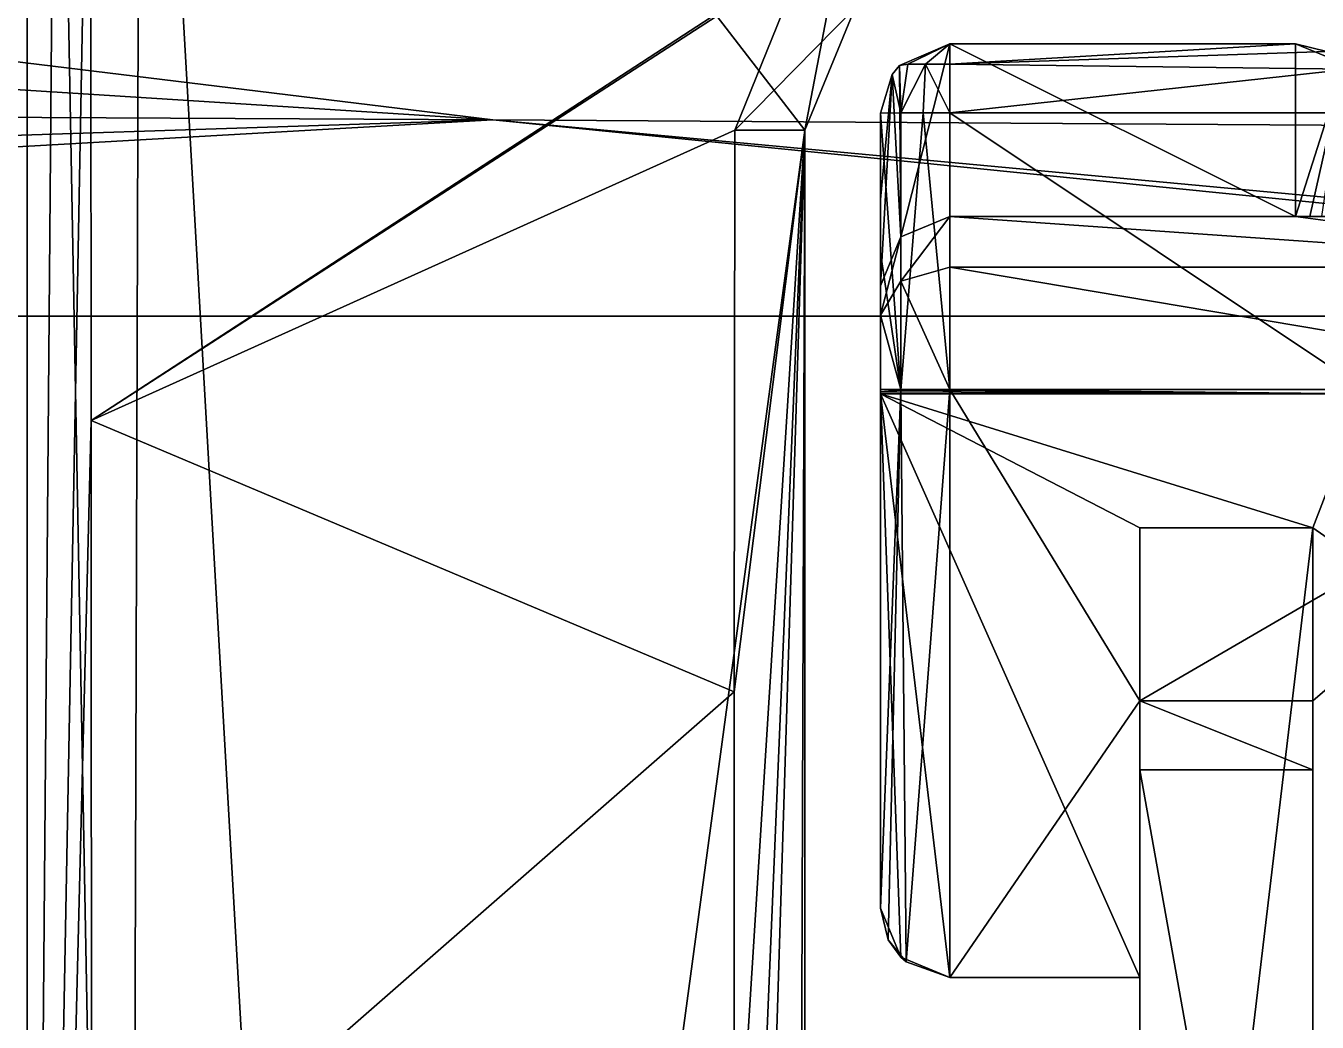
# Model space of a CAD drawing. Header units: millimetres. Extents: x -228 to 228, y -204 to 237.
# Drawn here: x -36.004 to -32.267, y 0.671 to 3.552 of the extents above; entities that cross this region are included whole.
import ezdxf

# ---------------------------------------------------------------- set-up
doc = ezdxf.new("R2010")
doc.units = ezdxf.units.MM
doc.header["$LTSCALE"] = 127.314815
for name, color, linetype in [('2239', 7, 'CONTINUOUS'), ('4337', 7, 'CONTINUOUS'), ('4339', 7, 'CONTINUOUS'), ('4341', 7, 'CONTINUOUS'), ('5669', 7, 'CONTINUOUS'), ('5713', 7, 'CONTINUOUS'), ('5714', 7, 'CONTINUOUS'), ('5717', 7, 'CONTINUOUS'), ('5724', 7, 'CONTINUOUS'), ('5728', 7, 'CONTINUOUS'), ('5906', 7, 'CONTINUOUS'), ('5910', 7, 'CONTINUOUS'), ('5917', 7, 'CONTINUOUS'), ('5918', 7, 'CONTINUOUS'), ('5919', 7, 'CONTINUOUS'), ('5920', 7, 'CONTINUOUS'), ('5921', 7, 'CONTINUOUS'), ('5934', 7, 'CONTINUOUS'), ('5937', 7, 'CONTINUOUS'), ('5998', 7, 'CONTINUOUS'), ('5999', 7, 'CONTINUOUS'), ('6009', 7, 'CONTINUOUS'), ('6148', 7, 'CONTINUOUS'), ('6149', 7, 'CONTINUOUS'), ('6150', 7, 'CONTINUOUS'), ('6151', 7, 'CONTINUOUS'), ('6156', 7, 'CONTINUOUS'), ('6157', 7, 'CONTINUOUS'), ('6158', 7, 'CONTINUOUS'), ('6167', 7, 'CONTINUOUS'), ('6193', 7, 'CONTINUOUS'), ('6198', 7, 'CONTINUOUS'), ('6203', 7, 'CONTINUOUS'), ('6204', 7, 'CONTINUOUS'), ('6301', 7, 'CONTINUOUS')]:
    doc.layers.add(name, color=color, linetype=linetype)

msp = doc.modelspace()

# ---------------------------------------------------------------- linework, layer by layer
at = {"layer": '2239', "color": 5, "linetype": 'Continuous'}
msp.add_3dface([(-33.5, 49, 1084.49), (-50.2237, -78.1536, 1084.49), (-34.9323, 44.5917, 1084.49), (-33.5, 49, 1084.49)], dxfattribs=at)
at = {"layer": '4337', "color": 6, "linetype": 'Continuous'}
for points in [[(-32.5562, 27.9678, 1038.99), (-30.5255, 29.5033, 1038.99), (-44.663, 2.7124, 1038.99), (-32.5562, 27.9678, 1038.99)], [(-44.663, 2.7124, 1038.99), (-30.5255, 29.5033, 1038.99), (-29, 2.7124, 1038.99), (-44.663, 2.7124, 1038.99)], [(-36.007, 28.5247, 1038.99), (-35.8846, 28.3975, 1038.99), (-44.663, 2.7124, 1038.99), (-36.007, 28.5247, 1038.99)], [(-35.117, 28.383, 1038.99), (-35.0581, 28.4371, 1038.99), (-44.663, 2.7124, 1038.99), (-35.117, 28.383, 1038.99)], [(-35.0581, 28.4371, 1038.99), (-32.5562, 27.9678, 1038.99), (-44.663, 2.7124, 1038.99), (-35.0581, 28.4371, 1038.99)], [(-35.8846, 28.3975, 1038.99), (-35.5037, 28.2366, 1038.99), (-44.663, 2.7124, 1038.99), (-35.8846, 28.3975, 1038.99)], [(-35.5037, 28.2366, 1038.99), (-35.117, 28.383, 1038.99), (-44.663, 2.7124, 1038.99), (-35.5037, 28.2366, 1038.99)]]:
    msp.add_3dface(points, dxfattribs=at)
at = {"layer": '4339', "color": 6, "linetype": 'Continuous'}
for points in [[(-34.6524, 3.2799, 1071.5017), (-47.7033, 3.347, 1075.3437), (-45.3247, 2.9328, 1051.6153), (-34.6524, 3.2799, 1071.5017)], [(-44.663, 2.7124, 1038.99), (-34.6524, 3.2799, 1071.5017), (-45.3247, 2.9328, 1051.6153), (-44.663, 2.7124, 1038.99)], [(-44.663, 2.7124, 1038.99), (-29, 2.7124, 1038.99), (-34.6524, 3.2799, 1071.5017), (-44.663, 2.7124, 1038.99)], [(-34.6524, 3.2799, 1071.5017), (-29, 2.7124, 1038.99), (-29, 2.7546, 1041.4044), (-34.6524, 3.2799, 1071.5017)], [(-26.4105, 3.227, 1068.4658), (-34.6524, 3.2799, 1071.5017), (-29, 2.7546, 1041.4044), (-26.4105, 3.227, 1068.4658)]]:
    msp.add_3dface(points, dxfattribs=at)
at = {"layer": '4341', "color": 6, "linetype": 'Continuous'}
for points in [[(-26.1875, 4.9914, 1068.4865), (-35.9634, 4.93, 1072.0011), (-26.4105, 3.227, 1068.4658), (-26.1875, 4.9914, 1068.4865)], [(-35.9634, 4.93, 1072.0011), (-47.6994, 4.8711, 1075.3756), (-26.4105, 3.227, 1068.4658), (-35.9634, 4.93, 1072.0011)], [(-34.6524, 3.2799, 1071.5017), (-47.6994, 4.8711, 1075.3756), (-47.7015, 4.1092, 1075.3582), (-34.6524, 3.2799, 1071.5017)], [(-47.6994, 4.8711, 1075.3756), (-34.6524, 3.2799, 1071.5017), (-26.4105, 3.227, 1068.4658), (-47.6994, 4.8711, 1075.3756)], [(-47.7033, 3.347, 1075.3437), (-34.6524, 3.2799, 1071.5017), (-47.7015, 4.1092, 1075.3582), (-47.7033, 3.347, 1075.3437)]]:
    msp.add_3dface(points, dxfattribs=at)
at = {"layer": '5669', "color": 6, "linetype": 'Continuous'}
for points in [[(-32.7804, 0.8, 1036.14), (-32.7804, 2.1, 1036.14), (-33.5304, 2.4878, 1036.14), (-32.7804, 0.8, 1036.14)], [(-33.5304, 2.4878, 1036.14), (-32.7804, 2.1, 1036.14), (-32.2804, 2.1, 1036.14), (-33.5304, 2.4878, 1036.14)], [(-33.3304, 0.8, 1036.14), (-32.7804, 0.8, 1036.14), (-33.5304, 2.4878, 1036.14), (-33.3304, 0.8, 1036.14)], [(-33.4718, 0.8586, 1036.14), (-33.3304, 0.8, 1036.14), (-33.5304, 2.4878, 1036.14), (-33.4718, 0.8586, 1036.14)], [(-33.5304, 1, 1036.14), (-33.4718, 0.8586, 1036.14), (-33.5304, 2.4878, 1036.14), (-33.5304, 1, 1036.14)], [(-32.1304, 2.4878, 1036.14), (-33.5304, 2.4878, 1036.14), (-32.2804, 2.1, 1036.14), (-32.1304, 2.4878, 1036.14)], [(-29.9804, 0.5, 1036.14), (-32.1304, 2.4878, 1036.14), (-32.2804, 2.1, 1036.14), (-29.9804, 0.5, 1036.14)], [(-32.2804, 0.5, 1036.14), (-29.9804, 0.5, 1036.14), (-32.2804, 2.1, 1036.14), (-32.2804, 0.5, 1036.14)]]:
    msp.add_3dface(points, dxfattribs=at)
at = {"layer": '5713', "color": 6, "linetype": 'Continuous'}
for points in [[(-32.3304, 3, 1030.99), (-32.2886, 3, 1031.0371), (-31.2304, 3, 1030.99), (-32.3304, 3, 1030.99)], [(-32.2886, 3, 1031.0371), (-32.2544, 3, 1031.1497), (-31.2304, 3, 1030.99), (-32.2886, 3, 1031.0371)]]:
    msp.add_3dface(points, dxfattribs=at)
at = {"layer": '5714', "color": 6, "linetype": 'Continuous'}
for points in [[(-33.3304, 3.3, 1036.49), (-33.3304, 2.5, 1036.49), (-32.1304, 2.5, 1036.49), (-33.3304, 3.3, 1036.49)], [(-32.1304, 3.3, 1036.49), (-33.3304, 3.3, 1036.49), (-32.1304, 2.5, 1036.49), (-32.1304, 3.3, 1036.49)]]:
    msp.add_3dface(points, dxfattribs=at)
at = {"layer": '5717', "color": 6, "linetype": 'Continuous'}
for points in [[(-33.5304, 2.493, 1036.29), (-32.1304, 2.4878, 1036.14), (-33.4718, 2.498, 1036.4314), (-33.5304, 2.493, 1036.29)], [(-33.5304, 2.4878, 1036.14), (-32.1304, 2.4878, 1036.14), (-33.5304, 2.493, 1036.29), (-33.5304, 2.4878, 1036.14)], [(-32.1304, 2.4878, 1036.14), (-33.3304, 2.5, 1036.49), (-33.4718, 2.498, 1036.4314), (-32.1304, 2.4878, 1036.14)], [(-33.3304, 2.5, 1036.49), (-32.1304, 2.4878, 1036.14), (-32.1304, 2.5, 1036.49), (-33.3304, 2.5, 1036.49)]]:
    msp.add_3dface(points, dxfattribs=at)
at = {"layer": '5724', "color": 6, "linetype": 'Continuous'}
for points in [[(-32.7804, 0.8, 1036.14), (-33.3304, 0.8, 1036.14), (-33.3304, 0.8, 1030.49), (-32.7804, 0.8, 1036.14)], [(-32.7804, 0.8, 1030.49), (-32.7804, 0.8, 1036.14), (-33.3304, 0.8, 1030.49), (-32.7804, 0.8, 1030.49)]]:
    msp.add_3dface(points, dxfattribs=at)
at = {"layer": '5728', "color": 6, "linetype": 'Continuous'}
for points in [[(-33.4718, 0.8586, 1036.14), (-33.5304, 1, 1036.14), (-33.5084, 0.9088, 1030.5988), (-33.4718, 0.8586, 1036.14)], [(-33.5084, 0.9088, 1030.5988), (-33.5304, 1, 1036.14), (-33.5304, 1, 1030.69), (-33.5084, 0.9088, 1030.5988)], [(-33.4566, 0.8449, 1030.5349), (-33.4718, 0.8586, 1036.14), (-33.5084, 0.9088, 1030.5988), (-33.4566, 0.8449, 1030.5349)], [(-33.3304, 0.8, 1036.14), (-33.4718, 0.8586, 1036.14), (-33.3304, 0.8, 1030.49), (-33.3304, 0.8, 1036.14)], [(-33.3304, 0.8, 1030.49), (-33.4718, 0.8586, 1036.14), (-33.4566, 0.8449, 1030.5349), (-33.3304, 0.8, 1030.49)]]:
    msp.add_3dface(points, dxfattribs=at)
at = {"layer": '5906', "color": 6, "linetype": 'Continuous'}
for points in [[(-33.5304, 2.8961, 1036.29), (-33.5304, 3.2991, 1036.29), (-33.5304, 3.0495, 1033.6442), (-33.5304, 2.8961, 1036.29)], [(-33.5304, 1, 1036.14), (-33.5304, 2.4878, 1036.14), (-33.5304, 3.0495, 1033.6442), (-33.5304, 1, 1036.14)], [(-33.5304, 2.7999, 1030.9982), (-33.5304, 1, 1036.14), (-33.5304, 3.0495, 1033.6442), (-33.5304, 2.7999, 1030.9982)], [(-33.5304, 2.4878, 1036.14), (-33.5304, 2.493, 1036.29), (-33.5304, 3.0495, 1033.6442), (-33.5304, 2.4878, 1036.14)], [(-33.5304, 2.493, 1036.29), (-33.5304, 2.8961, 1036.29), (-33.5304, 3.0495, 1033.6442), (-33.5304, 2.493, 1036.29)], [(-33.5304, 2.715, 1030.7808), (-33.5304, 1, 1036.14), (-33.5304, 2.7999, 1030.9982), (-33.5304, 2.715, 1030.7808)], [(-33.5304, 2.5, 1030.69), (-33.5304, 1, 1036.14), (-33.5304, 2.715, 1030.7808), (-33.5304, 2.5, 1030.69)], [(-33.5304, 1, 1030.69), (-33.5304, 1, 1036.14), (-33.5304, 2.5, 1030.69), (-33.5304, 1, 1030.69)]]:
    msp.add_3dface(points, dxfattribs=at)
at = {"layer": '5910', "color": 6, "linetype": 'Continuous'}
for points in [[(-32.7804, 1.6, 1030.49), (-33.3304, 0.8, 1030.49), (-33.3304, 2.5, 1030.49), (-32.7804, 1.6, 1030.49)], [(-31.2304, 2.5, 1030.49), (-32.7804, 1.6, 1030.49), (-33.3304, 2.5, 1030.49), (-31.2304, 2.5, 1030.49)], [(-32.2804, 1.6, 1030.49), (-32.7804, 1.6, 1030.49), (-31.2304, 2.5, 1030.49), (-32.2804, 1.6, 1030.49)], [(-31.2304, 0.5, 1030.49), (-32.2804, 0.5, 1030.49), (-31.2304, 2.5, 1030.49), (-31.2304, 0.5, 1030.49)], [(-32.2804, 0.5, 1030.49), (-32.2804, 1.6, 1030.49), (-31.2304, 2.5, 1030.49), (-32.2804, 0.5, 1030.49)], [(-32.7804, 0.8, 1030.49), (-33.3304, 0.8, 1030.49), (-32.7804, 1.6, 1030.49), (-32.7804, 0.8, 1030.49)]]:
    msp.add_3dface(points, dxfattribs=at)
at = {"layer": '5917', "color": 6, "linetype": 'Continuous'}
for points in [[(-33.5084, 0.9088, 1030.5988), (-33.5304, 1, 1030.69), (-33.4718, 2.5, 1030.5486), (-33.5084, 0.9088, 1030.5988)], [(-33.5304, 1, 1030.69), (-33.5304, 2.5, 1030.69), (-33.4718, 2.5, 1030.5486), (-33.5304, 1, 1030.69)], [(-33.4566, 0.8449, 1030.5349), (-33.5084, 0.9088, 1030.5988), (-33.4718, 2.5, 1030.5486), (-33.4566, 0.8449, 1030.5349)], [(-33.3304, 2.5, 1030.49), (-33.4566, 0.8449, 1030.5349), (-33.4718, 2.5, 1030.5486), (-33.3304, 2.5, 1030.49)], [(-33.3304, 0.8, 1030.49), (-33.4566, 0.8449, 1030.5349), (-33.3304, 2.5, 1030.49), (-33.3304, 0.8, 1030.49)]]:
    msp.add_3dface(points, dxfattribs=at)
at = {"layer": '5918', "color": 6, "linetype": 'Continuous'}
for points in [[(-33.5304, 3.2991, 1036.29), (-33.4718, 2.498, 1036.4314), (-33.4719, 3.3, 1036.4313), (-33.5304, 3.2991, 1036.29)], [(-33.4718, 2.498, 1036.4314), (-33.5304, 3.2991, 1036.29), (-33.5304, 2.8961, 1036.29), (-33.4718, 2.498, 1036.4314)], [(-33.4719, 3.3, 1036.4313), (-33.4718, 2.498, 1036.4314), (-33.407, 3.3, 1036.4748), (-33.4719, 3.3, 1036.4313)], [(-33.4718, 2.498, 1036.4314), (-33.3304, 2.5, 1036.49), (-33.407, 3.3, 1036.4748), (-33.4718, 2.498, 1036.4314)], [(-33.3304, 2.5, 1036.49), (-33.3304, 3.3, 1036.49), (-33.407, 3.3, 1036.4748), (-33.3304, 2.5, 1036.49)], [(-33.5304, 2.493, 1036.29), (-33.4718, 2.498, 1036.4314), (-33.5304, 2.8961, 1036.29), (-33.5304, 2.493, 1036.29)]]:
    msp.add_3dface(points, dxfattribs=at)
at = {"layer": '5919', "color": 6, "linetype": 'Continuous'}
for points in [[(-33.4521, 3.4414, 1036.362), (-33.3304, 3.5, 1036.29), (-33.476, 3.4371, 1036.2923), (-33.4521, 3.4414, 1036.362)], [(-33.4004, 3.4414, 1036.4128), (-33.3304, 3.5, 1036.29), (-33.4521, 3.4414, 1036.362), (-33.4004, 3.4414, 1036.4128)], [(-33.3304, 3.4414, 1036.4314), (-33.3304, 3.5, 1036.29), (-33.4004, 3.4414, 1036.4128), (-33.3304, 3.4414, 1036.4314)], [(-33.4719, 3.3, 1036.4313), (-33.4521, 3.4414, 1036.362), (-33.476, 3.4371, 1036.2923), (-33.4719, 3.3, 1036.4313)], [(-33.4719, 3.3, 1036.4313), (-33.407, 3.3, 1036.4748), (-33.4004, 3.4414, 1036.4128), (-33.4719, 3.3, 1036.4313)], [(-33.4719, 3.3, 1036.4313), (-33.4004, 3.4414, 1036.4128), (-33.4521, 3.4414, 1036.362), (-33.4719, 3.3, 1036.4313)], [(-33.407, 3.3, 1036.4748), (-33.3304, 3.3, 1036.49), (-33.4004, 3.4414, 1036.4128), (-33.407, 3.3, 1036.4748)], [(-33.3304, 3.3, 1036.49), (-33.3304, 3.4414, 1036.4314), (-33.4004, 3.4414, 1036.4128), (-33.3304, 3.3, 1036.49)], [(-33.5304, 3.2991, 1036.29), (-33.4719, 3.3, 1036.4313), (-33.4969, 3.4107, 1036.2927), (-33.5304, 3.2991, 1036.29)], [(-33.4719, 3.3, 1036.4313), (-33.476, 3.4371, 1036.2923), (-33.4969, 3.4107, 1036.2927), (-33.4719, 3.3, 1036.4313)]]:
    msp.add_3dface(points, dxfattribs=at)
at = {"layer": '5920', "color": 6, "linetype": 'Continuous'}
for points in [[(-33.3304, 3.5, 1036.29), (-33.3304, 3.4414, 1036.4314), (-32.3304, 3.5, 1036.29), (-33.3304, 3.5, 1036.29)], [(-32.3304, 3.5, 1036.29), (-33.3304, 3.4414, 1036.4314), (-32.2392, 3.478, 1036.3812), (-32.3304, 3.5, 1036.29)], [(-32.2392, 3.478, 1036.3812), (-33.3304, 3.4414, 1036.4314), (-32.1753, 3.4263, 1036.4451), (-32.2392, 3.478, 1036.3812)], [(-33.3304, 3.4414, 1036.4314), (-33.3304, 3.3, 1036.49), (-32.1753, 3.4263, 1036.4451), (-33.3304, 3.4414, 1036.4314)], [(-33.3304, 3.3, 1036.49), (-32.1304, 3.3, 1036.49), (-32.1753, 3.4263, 1036.4451), (-33.3304, 3.3, 1036.49)]]:
    msp.add_3dface(points, dxfattribs=at)
at = {"layer": '5921', "color": 6, "linetype": 'Continuous'}
msp.add_3dface([(-32.3304, 3.5, 1036.29), (-32.2392, 3.478, 1036.3812), (-32.189, 3.4415, 1036.2928), (-32.3304, 3.5, 1036.29)], dxfattribs=at)
at = {"layer": '5934', "color": 6, "linetype": 'Continuous'}
for points in [[(-32.3304, 3, 1030.99), (-31.2304, 2.8536, 1030.6364), (-33.3304, 3, 1030.99), (-32.3304, 3, 1030.99)], [(-33.3304, 3, 1030.99), (-31.2304, 2.8536, 1030.6364), (-33.3304, 2.8536, 1030.6364), (-33.3304, 3, 1030.99)], [(-32.3304, 3, 1030.99), (-31.2304, 3, 1030.99), (-31.2304, 2.8536, 1030.6364), (-32.3304, 3, 1030.99)], [(-31.2304, 2.5, 1030.49), (-33.3304, 2.5, 1030.49), (-33.3304, 2.8536, 1030.6364), (-31.2304, 2.5, 1030.49)], [(-31.2304, 2.8536, 1030.6364), (-31.2304, 2.5, 1030.49), (-33.3304, 2.8536, 1030.6364), (-31.2304, 2.8536, 1030.6364)]]:
    msp.add_3dface(points, dxfattribs=at)
at = {"layer": '5937', "color": 6, "linetype": 'Continuous'}
for points in [[(-32.3304, 3, 1030.99), (-33.3304, 3.5, 1036.29), (-32.3304, 3.5, 1036.29), (-32.3304, 3, 1030.99)], [(-33.3304, 3.5, 1036.29), (-32.3304, 3, 1030.99), (-33.3304, 3, 1030.99), (-33.3304, 3.5, 1036.29)]]:
    msp.add_3dface(points, dxfattribs=at)
at = {"layer": '5998', "color": 6, "linetype": 'Continuous'}
for points in [[(-33.476, 3.4371, 1036.2923), (-33.3304, 3.5, 1036.29), (-33.4718, 2.9414, 1030.9927), (-33.476, 3.4371, 1036.2923)], [(-33.3304, 3.5, 1036.29), (-33.3304, 3, 1030.99), (-33.4718, 2.9414, 1030.9927), (-33.3304, 3.5, 1036.29)], [(-33.5304, 3.0495, 1033.6442), (-33.5304, 3.2991, 1036.29), (-33.4969, 3.4107, 1036.2927), (-33.5304, 3.0495, 1033.6442)], [(-33.5304, 2.7999, 1030.9982), (-33.5304, 3.0495, 1033.6442), (-33.4969, 3.4107, 1036.2927), (-33.5304, 2.7999, 1030.9982)], [(-33.5304, 2.7999, 1030.9982), (-33.4969, 3.4107, 1036.2927), (-33.4718, 2.9414, 1030.9927), (-33.5304, 2.7999, 1030.9982)], [(-33.4969, 3.4107, 1036.2927), (-33.476, 3.4371, 1036.2923), (-33.4718, 2.9414, 1030.9927), (-33.4969, 3.4107, 1036.2927)]]:
    msp.add_3dface(points, dxfattribs=at)
at = {"layer": '5999', "color": 6, "linetype": 'Continuous'}
for points in [[(-33.3304, 3, 1030.99), (-33.3304, 2.8536, 1030.6364), (-33.4718, 2.8131, 1030.6788), (-33.3304, 3, 1030.99)], [(-33.4718, 2.9414, 1030.9927), (-33.3304, 3, 1030.99), (-33.4718, 2.8131, 1030.6788), (-33.4718, 2.9414, 1030.9927)], [(-33.5304, 2.715, 1030.7808), (-33.5304, 2.7999, 1030.9982), (-33.4718, 2.9414, 1030.9927), (-33.5304, 2.715, 1030.7808)], [(-33.5304, 2.715, 1030.7808), (-33.4718, 2.9414, 1030.9927), (-33.4718, 2.8131, 1030.6788), (-33.5304, 2.715, 1030.7808)], [(-33.3304, 2.8536, 1030.6364), (-33.3304, 2.5, 1030.49), (-33.4718, 2.8131, 1030.6788), (-33.3304, 2.8536, 1030.6364)], [(-33.4718, 2.5, 1030.5486), (-33.5304, 2.715, 1030.7808), (-33.4718, 2.8131, 1030.6788), (-33.4718, 2.5, 1030.5486)], [(-33.3304, 2.5, 1030.49), (-33.4718, 2.5, 1030.5486), (-33.4718, 2.8131, 1030.6788), (-33.3304, 2.5, 1030.49)], [(-33.5304, 2.5, 1030.69), (-33.5304, 2.715, 1030.7808), (-33.4718, 2.5, 1030.5486), (-33.5304, 2.5, 1030.69)]]:
    msp.add_3dface(points, dxfattribs=at)
at = {"layer": '6009', "color": 6, "linetype": 'Continuous'}
for points in [[(-32.3304, 3, 1030.99), (-32.3304, 3.5, 1036.29), (-32.189, 3.4415, 1036.2928), (-32.3304, 3, 1030.99)], [(-32.2886, 3, 1031.0371), (-32.3304, 3, 1030.99), (-32.189, 3.4415, 1036.2928), (-32.2886, 3, 1031.0371)], [(-32.2544, 3, 1031.1497), (-32.2886, 3, 1031.0371), (-32.189, 3.4415, 1036.2928), (-32.2544, 3, 1031.1497)]]:
    msp.add_3dface(points, dxfattribs=at)
at = {"layer": '6148', "color": 6, "linetype": 'Continuous'}
for points in [[(-32.2804, 1.6, 1029.69), (-32.2804, 1.4, 1028.9971), (-32.7804, 1.6, 1029.69), (-32.2804, 1.6, 1029.69)], [(-32.7804, 1.6, 1029.69), (-32.2804, 1.4, 1028.9971), (-32.7804, 1.4, 1028.9971), (-32.7804, 1.6, 1029.69)]]:
    msp.add_3dface(points, dxfattribs=at)
at = {"layer": '6149', "color": 6, "linetype": 'Continuous'}
for points in [[(-32.7804, 1.6, 1030.49), (-32.2804, 1.6, 1030.49), (-32.2804, 1.6, 1029.69), (-32.7804, 1.6, 1030.49)], [(-32.7804, 1.6, 1030.49), (-32.2804, 1.6, 1029.69), (-32.7804, 1.6, 1029.69), (-32.7804, 1.6, 1030.49)]]:
    msp.add_3dface(points, dxfattribs=at)
at = {"layer": '6150', "color": 6, "linetype": 'Continuous'}
for points in [[(-32.2804, 2.1, 1036.14), (-32.7804, 2.1, 1036.14), (-32.2804, 2.1, 1036.49), (-32.2804, 2.1, 1036.14)], [(-32.2804, 2.1, 1036.49), (-32.7804, 2.1, 1036.14), (-32.7804, 2.1, 1036.49), (-32.2804, 2.1, 1036.49)]]:
    msp.add_3dface(points, dxfattribs=at)
at = {"layer": '6151', "color": 6, "linetype": 'Continuous'}
for points in [[(-32.2804, 2.1, 1036.49), (-32.7804, 2.1, 1036.49), (-32.7804, -2.1, 1036.49), (-32.2804, 2.1, 1036.49)], [(-32.2804, -2.1, 1036.49), (-32.2804, 2.1, 1036.49), (-32.7804, -2.1, 1036.49), (-32.2804, -2.1, 1036.49)]]:
    msp.add_3dface(points, dxfattribs=at)
at = {"layer": '6156', "color": 6, "linetype": 'Continuous'}
for points in [[(-32.7804, 1.4, 1028.9971), (-32.2804, 1.4, 1028.9971), (-32.2804, 1.4, 1023.99), (-32.7804, 1.4, 1028.9971)], [(-32.7804, 1.4, 1028.9971), (-32.2804, 1.4, 1023.99), (-32.7804, 1.4, 1023.99), (-32.7804, 1.4, 1028.9971)]]:
    msp.add_3dface(points, dxfattribs=at)
at = {"layer": '6157', "color": 6, "linetype": 'Continuous'}
for points in [[(-32.2804, -2.1, 1036.14), (-32.2804, -0.5, 1036.14), (-32.2804, 2.1, 1036.49), (-32.2804, -2.1, 1036.14)], [(-32.2804, -2.1, 1036.14), (-32.2804, 2.1, 1036.49), (-32.2804, -2.1, 1036.49), (-32.2804, -2.1, 1036.14)], [(-32.2804, -0.5, 1036.14), (-32.2804, 0.5, 1036.14), (-32.2804, 2.1, 1036.49), (-32.2804, -0.5, 1036.14)], [(-32.2804, 0.5, 1036.14), (-32.2804, 2.1, 1036.14), (-32.2804, 2.1, 1036.49), (-32.2804, 0.5, 1036.14)], [(-32.2804, 1.6, 1030.49), (-32.2804, 0.5, 1030.49), (-32.2804, -1.6, 1029.69), (-32.2804, 1.6, 1030.49)], [(-32.2804, 1.6, 1029.69), (-32.2804, 1.6, 1030.49), (-32.2804, -1.6, 1029.69), (-32.2804, 1.6, 1029.69)], [(-32.2804, -0.6, 1029.4013), (-32.2804, 0.6, 1029.4013), (-32.2804, 1.6, 1029.69), (-32.2804, -0.6, 1029.4013)], [(-32.2804, 0.6, 1029.4013), (-32.2804, 1.4, 1028.9971), (-32.2804, 1.6, 1029.69), (-32.2804, 0.6, 1029.4013)], [(-32.2804, -0.6, 1029.4013), (-32.2804, 1.6, 1029.69), (-32.2804, -1.6, 1029.69), (-32.2804, -0.6, 1029.4013)], [(-32.2804, 0.6, 1029.4013), (-32.2804, 0.6, 1026.29), (-32.2804, 1.4, 1028.9971), (-32.2804, 0.6, 1029.4013)], [(-32.2804, 1.4, 1028.9971), (-32.2804, 0.6, 1026.29), (-32.2804, 0.5196, 1025.99), (-32.2804, 1.4, 1028.9971)], [(-32.2804, 1.4, 1023.99), (-32.2804, 1.4, 1028.9971), (-32.2804, 0.5196, 1025.99), (-32.2804, 1.4, 1023.99)], [(-32.2804, -1.4, 1023.99), (-32.2804, 1.4, 1023.99), (-32.2804, 0.5196, 1025.99), (-32.2804, -1.4, 1023.99)]]:
    msp.add_3dface(points, dxfattribs=at)
at = {"layer": '6158', "color": 6, "linetype": 'Continuous'}
for points in [[(-32.7804, 2.1, 1036.14), (-32.7804, 0.8, 1036.14), (-32.7804, -2.1, 1036.49), (-32.7804, 2.1, 1036.14)], [(-32.7804, 2.1, 1036.49), (-32.7804, 2.1, 1036.14), (-32.7804, -2.1, 1036.49), (-32.7804, 2.1, 1036.49)], [(-32.7804, -0.8, 1030.49), (-32.7804, 0.8, 1030.49), (-32.7804, 1.6, 1029.69), (-32.7804, -0.8, 1030.49)], [(-32.7804, -1.6, 1030.49), (-32.7804, -0.8, 1030.49), (-32.7804, 1.6, 1029.69), (-32.7804, -1.6, 1030.49)], [(-32.7804, 0.8, 1030.49), (-32.7804, 1.6, 1030.49), (-32.7804, 1.6, 1029.69), (-32.7804, 0.8, 1030.49)], [(-32.7804, -1.6, 1030.49), (-32.7804, 1.6, 1029.69), (-32.7804, 0.6, 1029.69), (-32.7804, -1.6, 1030.49)], [(-32.7804, 1.6, 1029.69), (-32.7804, 1.4, 1028.9971), (-32.7804, 0.6, 1029.69), (-32.7804, 1.6, 1029.69)], [(-32.7804, 0.6, 1026.29), (-32.7804, 0.6, 1029.1126), (-32.7804, 1.4, 1028.9971), (-32.7804, 0.6, 1026.29)], [(-32.7804, 0.6, 1026.29), (-32.7804, 1.4, 1028.9971), (-32.7804, 1.4, 1023.99), (-32.7804, 0.6, 1026.29)], [(-32.7804, 0.6, 1026.29), (-32.7804, 1.4, 1023.99), (-32.7804, 0.5196, 1025.99), (-32.7804, 0.6, 1026.29)], [(-32.7804, 1.4, 1028.9971), (-32.7804, 0.6, 1029.1126), (-32.7804, 0.6, 1029.69), (-32.7804, 1.4, 1028.9971)], [(-32.7804, 1.4, 1023.99), (-32.7804, -1.4, 1023.99), (-32.7804, -0.5196, 1025.99), (-32.7804, 1.4, 1023.99)], [(-32.7804, 0.5196, 1025.99), (-32.7804, 1.4, 1023.99), (-32.7804, 0.3, 1025.7704), (-32.7804, 0.5196, 1025.99)], [(-32.7804, 0.3, 1025.7704), (-32.7804, 1.4, 1023.99), (-32.7804, 0, 1025.69), (-32.7804, 0.3, 1025.7704)], [(-32.7804, 0, 1025.69), (-32.7804, 1.4, 1023.99), (-32.7804, -0.3, 1025.7704), (-32.7804, 0, 1025.69)], [(-32.7804, -0.3, 1025.7704), (-32.7804, 1.4, 1023.99), (-32.7804, -0.5196, 1025.99), (-32.7804, -0.3, 1025.7704)], [(-32.7804, -0.8, 1036.14), (-32.7804, 0.8, 1036.14), (-32.7804, 0.8, 1030.49), (-32.7804, -0.8, 1036.14)], [(-32.7804, 0.8, 1036.14), (-32.7804, -0.8, 1036.14), (-32.7804, -2.1, 1036.49), (-32.7804, 0.8, 1036.14)], [(-32.7804, -0.8, 1030.49), (-32.7804, -0.8, 1036.14), (-32.7804, 0.8, 1030.49), (-32.7804, -0.8, 1030.49)]]:
    msp.add_3dface(points, dxfattribs=at)
at = {"layer": '6167', "color": 6, "linetype": 'Continuous'}
for points in [[(-32.2804, -1.4, 1023.99), (-32.7804, -1.4, 1023.99), (-32.7804, 1.4, 1023.99), (-32.2804, -1.4, 1023.99)], [(-32.2804, 1.4, 1023.99), (-32.2804, -1.4, 1023.99), (-32.7804, 1.4, 1023.99), (-32.2804, 1.4, 1023.99)]]:
    msp.add_3dface(points, dxfattribs=at)
at = {"layer": '6193', "color": 6, "linetype": 'Continuous'}
for points in [[(-35.8141, 2.4105, 1035.8123), (-33.5244, 3.9004, 1036.387), (-35.8164, 4.817, 1035.747), (-35.8141, 2.4105, 1035.8123)], [(-33.7523, 3.7433, 1036.3311), (-33.5244, 3.9004, 1036.387), (-35.8141, 2.4105, 1035.8123), (-33.7523, 3.7433, 1036.3311)], [(-33.9526, 3.25, 1036.2912), (-33.7523, 3.7433, 1036.3311), (-35.8141, 2.4105, 1035.8123), (-33.9526, 3.25, 1036.2912)], [(-33.9537, 1.6257, 1036.3221), (-33.9526, 3.25, 1036.2912), (-35.8141, 2.4105, 1035.8123), (-33.9537, 1.6257, 1036.3221)], [(-35.8134, 0, 1035.8342), (-33.9537, 1.6257, 1036.3221), (-35.8141, 2.4105, 1035.8123), (-35.8134, 0, 1035.8342)], [(-33.954, 0, 1036.3324), (-33.9537, 1.6257, 1036.3221), (-35.8134, 0, 1035.8342), (-33.954, 0, 1036.3324)]]:
    msp.add_3dface(points, dxfattribs=at)
at = {"layer": '6198', "color": 6, "linetype": 'Continuous'}
for points in [[(-35.8164, 4.817, 1035.747), (-36, 5.0006, 1030.49), (-36, -5.0006, 1030.49), (-35.8164, 4.817, 1035.747)], [(-35.8141, 2.4105, 1035.8123), (-35.8164, 4.817, 1035.747), (-36, -5.0006, 1030.49), (-35.8141, 2.4105, 1035.8123)], [(-35.8134, 0, 1035.8342), (-35.8141, 2.4105, 1035.8123), (-36, -5.0006, 1030.49), (-35.8134, 0, 1035.8342)]]:
    msp.add_3dface(points, dxfattribs=at)
at = {"layer": '6203', "color": 6, "linetype": 'Continuous'}
for points in [[(-33.7523, 3.7433, 1036.3311), (-33.9526, 3.25, 1036.2912), (-33.6036, 3.6036, 1030.49), (-33.7523, 3.7433, 1036.3311)], [(-33.6036, 3.6036, 1030.49), (-33.9526, 3.25, 1036.2912), (-33.75, 3.25, 1030.49), (-33.6036, 3.6036, 1030.49)]]:
    msp.add_3dface(points, dxfattribs=at)
at = {"layer": '6204', "color": 6, "linetype": 'Continuous'}
for points in [[(-33.9537, 1.6257, 1036.3221), (-33.954, 0, 1036.3324), (-33.75, 3.25, 1030.49), (-33.9537, 1.6257, 1036.3221)], [(-33.75, 3.25, 1030.49), (-33.954, 0, 1036.3324), (-33.9537, -1.6257, 1036.3221), (-33.75, 3.25, 1030.49)], [(-33.9526, 3.25, 1036.2912), (-33.9537, 1.6257, 1036.3221), (-33.75, 3.25, 1030.49), (-33.9526, 3.25, 1036.2912)], [(-33.9526, -3.25, 1036.2912), (-33.75, 3.25, 1030.49), (-33.9537, -1.6257, 1036.3221), (-33.9526, -3.25, 1036.2912)], [(-33.9526, -3.25, 1036.2912), (-33.75, -3.25, 1030.49), (-33.75, 3.25, 1030.49), (-33.9526, -3.25, 1036.2912)]]:
    msp.add_3dface(points, dxfattribs=at)
at = {"layer": '6301', "color": 6, "linetype": 'Continuous'}
for points in [[(-33.75, 3.25, 1030.49), (-35.6714, 5.7416, 1030.49), (-33.2563, 5.8243, 1030.49), (-33.75, 3.25, 1030.49)], [(-33.6036, 3.6036, 1030.49), (-33.75, 3.25, 1030.49), (-33.2563, 5.8243, 1030.49), (-33.6036, 3.6036, 1030.49)], [(-35.7074, -5.7074, 1030.49), (-35.9141, 5.4061, 1030.49), (-35.6714, 5.7416, 1030.49), (-35.7074, -5.7074, 1030.49)], [(-35.0006, -6, 1030.49), (-35.7074, -5.7074, 1030.49), (-35.6714, 5.7416, 1030.49), (-35.0006, -6, 1030.49)], [(-33.75, 3.25, 1030.49), (-35.0006, -6, 1030.49), (-35.6714, 5.7416, 1030.49), (-33.75, 3.25, 1030.49)], [(-36, -5.0006, 1030.49), (-36, 5.0006, 1030.49), (-35.9141, 5.4061, 1030.49), (-36, -5.0006, 1030.49)], [(-35.7074, -5.7074, 1030.49), (-36, -5.0006, 1030.49), (-35.9141, 5.4061, 1030.49), (-35.7074, -5.7074, 1030.49)], [(-33.7819, -6, 1030.49), (-35.0006, -6, 1030.49), (-33.75, 3.25, 1030.49), (-33.7819, -6, 1030.49)], [(-33.75, -3.25, 1030.49), (-33.7819, -6, 1030.49), (-33.75, 3.25, 1030.49), (-33.75, -3.25, 1030.49)]]:
    msp.add_3dface(points, dxfattribs=at)

doc.saveas('drawing.dxf')
